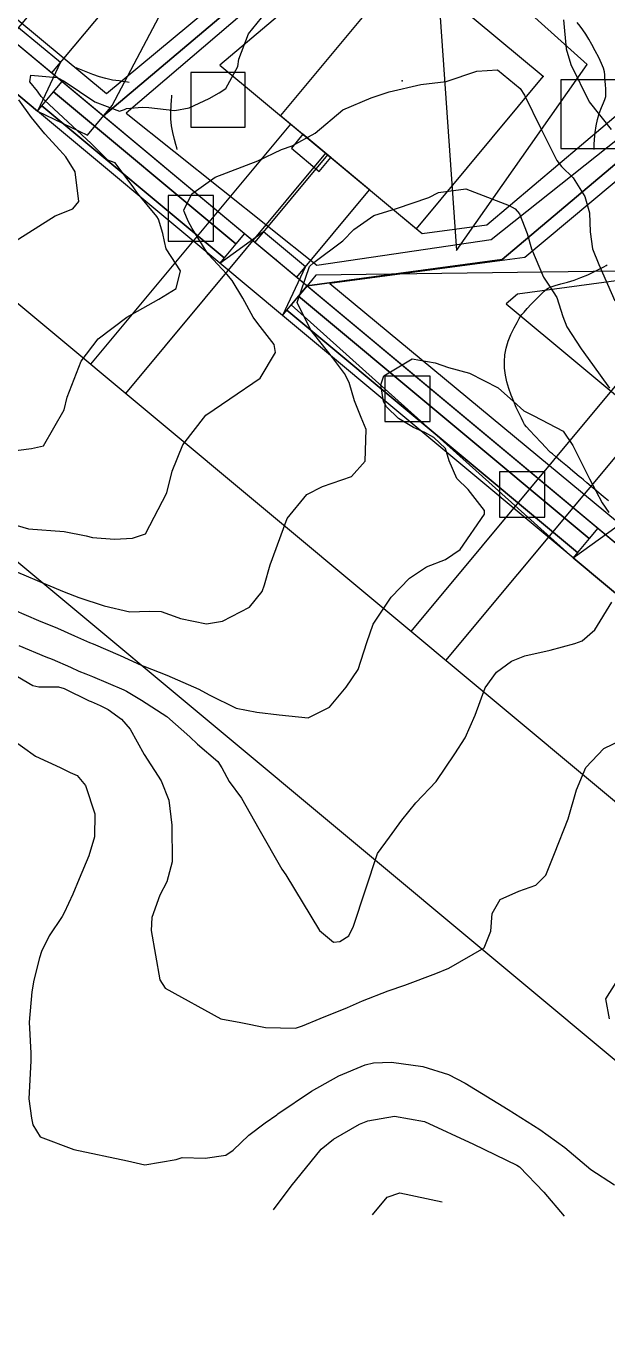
# Model space of a CAD drawing. Header units: feet. Extents: x 1318179 to 1318975, y 422521 to 423299.
# Drawn here: x 1318627.2 to 1318755.1, y 422520.9 to 422806.3 of the extents above; entities that cross this region are included whole.
import ezdxf

# ---------------------------------------------------------------- set-up
doc = ezdxf.new("R2010")
doc.units = ezdxf.units.FT
for name, color, linetype in [('A-BLDG-OTLN', 3, 'CONTINUOUS'), ('C-DRNG-AREA', 150, 'CONTINUOUS'), ('C-LOD', 30, 'CONTINUOUS'), ('C-MISC', 7, 'CONTINUOUS'), ('C-PROP', 6, 'CONTINUOUS'), ('C-PVMT', 8, 'CONTINUOUS'), ('C-SWM', 92, 'CONTINUOUS'), ('C-TOPO-MAJR', 32, 'CONTINUOUS'), ('C-TOPO-SPOT', 7, 'CONTINUOUS'), ('C-UTIL', 4, 'CONTINUOUS'), ('L-PLNT-TREE', 90, 'CONTINUOUS'), ('V-PROP-LINE', 7, 'CONTINUOUS')]:
    doc.layers.add(name, color=color, linetype=linetype)

msp = doc.modelspace()

# ---------------------------------------------------------------- linework, layer by layer
at = {"layer": 'A-BLDG-OTLN'}
msp.add_lwpolyline([(1318683.19, 422786.6), (1318713.12, 422761.65), (1318741.06, 422795.17), (1318711.13, 422820.11), (1318683.19, 422786.6)], close=True, dxfattribs=at)
at = {"layer": 'C-DRNG-AREA'}
for points in [[(1318585.77, 422835.25), (1318644.27, 422786.49), (1318749.05, 422875), (1318700.65, 422932.3), (1318585.77, 422835.25)], [(1318644.27, 422786.49), (1318689.11, 422749.12), (1318732.03, 422754.92), (1318801.16, 422813.32), (1318749.05, 422875), (1318644.27, 422786.49)], [(1318689.11, 422749.12), (1318790.13, 422664.92), (1318819.26, 422727.94), (1318822.79, 422737.04), (1318824.92, 422745.59), (1318825.95, 422754.34), (1318825.88, 422763.15), (1318824.7, 422771.88), (1318822.43, 422780.39), (1318819.11, 422788.55), (1318814.79, 422796.23), (1318808.98, 422804.07), (1318801.16, 422813.32), (1318732.02, 422754.92), (1318689.11, 422749.12)]]:
    msp.add_lwpolyline(points, close=True, dxfattribs=at)
at = {"layer": 'C-LOD'}
for points in [[(1318582.25, 422831.02), (1318615.92, 422799.05), (1318629.74, 422787.53), (1318640.75, 422782.26), (1318646.19, 422788.79), (1318679.94, 422852.75), (1318652.59, 422875.55), (1318587.69, 422837.55), (1318583.21, 422832.17), (1318582.25, 422831.02)], [(1318721.92, 422756.89), (1318750.71, 422797.8), (1318717, 422828.21), (1318721.92, 422756.89)], [(1318685.59, 422744.9), (1318747.63, 422689.28), (1318761.46, 422677.76), (1318786.61, 422660.7), (1318787.57, 422661.85), (1318792.05, 422667.23), (1318800.46, 422730.76), (1318774.3, 422752.56), (1318691.03, 422751.43), (1318689.11, 422749.12), (1318685.59, 422744.9)]]:
    msp.add_lwpolyline(points, close=True, dxfattribs=at)
at = {"layer": 'C-MISC'}
for points in [[(1318280.26, 423032.92), (1318854.33, 422554.49)], [(1318252.26, 422999.33), (1318826.33, 422520.89)]]:
    msp.add_lwpolyline(points, dxfattribs=at)
for points in [[(1318633.27, 422791.76), (1318673.36, 422758.34), (1318670.8, 422755.27), (1318630.7, 422788.68), (1318633.27, 422791.76)], [(1318687.19, 422746.82), (1318751.15, 422693.51), (1318748.59, 422690.44), (1318684.63, 422743.74), (1318687.19, 422746.82)]]:
    msp.add_lwpolyline(points, close=True, dxfattribs=at)
at = {"layer": 'C-PROP'}
for points in [[(1318590.6, 422836.51), (1318644.93, 422791.44), (1318744.18, 422873.88), (1318698.08, 422928), (1318590.6, 422836.51)], [(1318649.24, 422787.07), (1318691.21, 422753.66), (1318729.58, 422759.28), (1318796.27, 422812.3), (1318746.87, 422870.5), (1318649.24, 422787.07)], [(1318669.9, 422797.67), (1318714.38, 422760.6), (1318728.65, 422762.53), (1318780.72, 422806.52), (1318738.93, 422855.99), (1318669.9, 422797.67)], [(1318721.92, 422756.89), (1318750.71, 422797.8), (1318717, 422828.21), (1318721.92, 422756.89)], [(1318694.08, 422749.64), (1318790.34, 422669.92), (1318816.17, 422731.87), (1318818.88, 422740.16), (1318820.39, 422747.71), (1318821.03, 422755.22), (1318820.9, 422762.66), (1318820.04, 422770.08), (1318818.37, 422777.48), (1318815.81, 422784.8), (1318812.31, 422791.89), (1318807.37, 422799.33), (1318800.49, 422808.37), (1318737.01, 422755.33), (1318694.08, 422749.64)], [(1318732.89, 422745.18), (1318794.63, 422693.72), (1318811.89, 422731.07), (1318815.15, 422739.46), (1318817.03, 422747.03), (1318817.95, 422754.78), (1318817.92, 422758.46), (1318735.41, 422747.31), (1318732.89, 422745.18)]]:
    msp.add_lwpolyline(points, close=True, dxfattribs=at)
at = {"layer": 'C-PVMT'}
for points in [[(1318623.66, 422803.66), (1318632.88, 422795.98), (1318649.53, 422815.95), (1318640.31, 422823.64), (1318623.66, 422803.66)], [(1318629.74, 422787.53), (1318615.92, 422799.05), (1318625.58, 422805.97), (1318634.8, 422798.29), (1318629.74, 422787.53)], [(1318635.19, 422794.06), (1318675.28, 422760.64), (1318673.36, 422758.34), (1318633.27, 422791.76), (1318635.19, 422794.06)], [(1318630.7, 422788.68), (1318670.8, 422755.27), (1318669.84, 422754.11), (1318629.74, 422787.53), (1318630.7, 422788.68)], [(1318685.61, 422779.37), (1318691.75, 422774.25), (1318694.31, 422777.32), (1318688.17, 422782.45), (1318685.61, 422779.37)], [(1318677.59, 422758.72), (1318686.8, 422751.04), (1318702.81, 422770.24), (1318693.59, 422777.93), (1318677.59, 422758.72)], [(1318683.67, 422742.59), (1318669.84, 422754.11), (1318679.51, 422761.03), (1318688.73, 422753.34), (1318683.67, 422742.59)], [(1318689.11, 422749.12), (1318753.07, 422695.81), (1318751.15, 422693.51), (1318687.19, 422746.82), (1318689.11, 422749.12)], [(1318684.63, 422743.74), (1318748.59, 422690.44), (1318747.63, 422689.28), (1318683.67, 422742.59), (1318684.63, 422743.74)], [(1318761.46, 422677.76), (1318747.63, 422689.28), (1318757.3, 422696.2), (1318766.51, 422688.51), (1318761.46, 422677.76)]]:
    msp.add_lwpolyline(points, close=True, dxfattribs=at)
at = {"layer": 'C-SWM'}
msp.add_lwpolyline([(1318744.93, 422779.32), (1318760.03, 422779.32), (1318760.03, 422794.42), (1318744.93, 422794.42), (1318744.93, 422779.32)], close=True, dxfattribs=at)
at = {"layer": 'C-TOPO-MAJR'}
for points in [[(1318622.72, 422712.55), (1318628.39, 422713.32), (1318631.05, 422713.87), (1318635.62, 422721.79), (1318636.27, 422724.6), (1318639.34, 422732.57), (1318643.12, 422737.44), (1318649.38, 422742.19), (1318656.43, 422746.18), (1318660.28, 422748.49), (1318661.19, 422752.39), (1318659.14, 422755.54), (1318658.09, 422757.25), (1318657.68, 422758.83), (1318657.32, 422760.66), (1318656.34, 422763.77), (1318655.99, 422764.37), (1318651.73, 422769.53), (1318650.96, 422770.67), (1318646.81, 422776.14), (1318645.81, 422776.56), (1318645.24, 422776.73), (1318642.04, 422779.9), (1318641.55, 422780.41), (1318631.27, 422789.98), (1318630.56, 422790.8), (1318629.88, 422791.73), (1318629.7, 422791.94), (1318628.03, 422794.01), (1318628.29, 422795.48), (1318634.09, 422794.98), (1318635.63, 422794.17), (1318642.39, 422789.57), (1318647.75, 422787.51), (1318648.9, 422787.92), (1318649.3, 422788.1), (1318652.74, 422788.44), (1318654.25, 422788.33), (1318659.99, 422787.72), (1318663.12, 422788.26), (1318667.53, 422790.31), (1318669.75, 422791.56), (1318671.17, 422792.54), (1318673.81, 422797.38), (1318674.04, 422799), (1318676.16, 422804.57), (1318680.95, 422810.43)], [(1318745.49, 422807.67), (1318746.13, 422801.24), (1318747.1, 422797.78), (1318751.13, 422789.62), (1318756, 422783.51)], [(1318752.22, 422779.09), (1318752.24, 422779.47), (1318752.29, 422780.22), (1318752.36, 422781.34), (1318752.46, 422782.84), (1318752.66, 422784.29), (1318752.97, 422785.68), (1318753.38, 422787.03), (1318753.9, 422788.33), (1318754.3, 422789.35), (1318754.58, 422790.1), (1318754.75, 422790.58), (1318754.79, 422790.78), (1318754.82, 422791.15), (1318754.82, 422791.7), (1318754.79, 422792.43), (1318754.75, 422793.32), (1318754.7, 422794.15), (1318754.64, 422794.9), (1318754.59, 422795.57), (1318754.54, 422796.17), (1318754.3, 422797), (1318753.88, 422798.05), (1318753.28, 422799.32), (1318752.5, 422800.82), (1318751.76, 422802.18), (1318751.06, 422803.4), (1318750.4, 422804.49), (1318749.79, 422805.43), (1318749.17, 422806.28), (1318748.55, 422807.03)], [(1318622.79, 422697.14), (1318627.77, 422695.65), (1318635.6, 422695.07), (1318640.43, 422694.09), (1318641.85, 422693.7), (1318646.71, 422693.37), (1318650.65, 422693.6), (1318653.52, 422694.56), (1318658.23, 422703.6), (1318659.37, 422708.35), (1318661.69, 422714.11), (1318666.8, 422720.63), (1318672.09, 422724.23), (1318678.76, 422728.76), (1318682.14, 422734.46), (1318681.84, 422736.19), (1318678.22, 422740.85), (1318677.18, 422742.25), (1318674.93, 422746.39), (1318672.58, 422750.3), (1318671.38, 422751.68), (1318667.34, 422755.99), (1318666.98, 422756.5), (1318663.8, 422761.75), (1318662.9, 422763.37), (1318662, 422765.47), (1318661.96, 422765.74), (1318663.67, 422769.32), (1318668.81, 422773.03), (1318678.21, 422776.63), (1318683.41, 422779.09), (1318685.8, 422779.92), (1318690.88, 422782.7), (1318696.97, 422787.83), (1318703.17, 422790.48), (1318707.13, 422791.83), (1318714.13, 422793.4), (1318719.67, 422794.08), (1318726.41, 422796.31), (1318730.98, 422796.61), (1318735.98, 422792.5), (1318736.9, 422791.09), (1318740.52, 422783.75), (1318744.02, 422776.66), (1318745.05, 422775.39), (1318747.63, 422772.87), (1318750.2, 422768.78), (1318751.21, 422765.18), (1318751.39, 422760.99), (1318751.87, 422757.22), (1318753.32, 422753.81), (1318756.83, 422745.81)], [(1318649.91, 422793.86), (1318649.55, 422793.91), (1318648.82, 422794.02), (1318647.73, 422794.18), (1318646.27, 422794.39), (1318644.81, 422794.7), (1318643.35, 422795.1), (1318641.89, 422795.59), (1318640.44, 422796.17), (1318639.34, 422796.61), (1318638.61, 422796.9), (1318638.25, 422797.05)], [(1318624.22, 422758.56), (1318633.62, 422764.49), (1318637.5, 422766.02), (1318638.85, 422767.7), (1318638, 422774.23), (1318635.98, 422777.46), (1318634.62, 422778.99), (1318631.36, 422782.53), (1318628.44, 422786.18), (1318625.62, 422790)], [(1318660.47, 422779.09), (1318660.37, 422779.47), (1318660.18, 422780.22), (1318659.89, 422781.34), (1318659.5, 422782.84), (1318659.23, 422784.34), (1318659.09, 422785.84), (1318659.07, 422787.33), (1318659.17, 422788.83), (1318659.25, 422789.96), (1318659.3, 422790.71), (1318659.33, 422791.08)], [(1318625.3, 422686.12), (1318631.58, 422683.44), (1318635.58, 422681.77), (1318638.86, 422680.56), (1318644.42, 422678.68), (1318650.05, 422677.35), (1318654.28, 422677.53), (1318656.92, 422677.45), (1318660.63, 422676.15), (1318661.24, 422675.91), (1318666.93, 422674.73), (1318670.46, 422675.32), (1318676.37, 422678.38), (1318679.15, 422681.88), (1318679.67, 422683.31), (1318680.97, 422687.75), (1318684.7, 422697.95), (1318689.02, 422703.2), (1318692.45, 422704.96), (1318698.85, 422707.17), (1318701.83, 422710.53), (1318702.1, 422717.52), (1318700.97, 422720.14), (1318699.52, 422723.8), (1318698.33, 422727.85), (1318697.33, 422729.81), (1318694.66, 422733.35), (1318690.8, 422738.26), (1318689.89, 422739.39), (1318686.88, 422745.47), (1318689.58, 422753.37), (1318690.56, 422754.25), (1318696.97, 422759.02), (1318699.33, 422761.49), (1318703.78, 422764.58), (1318708.78, 422766.1), (1318715.85, 422768.52), (1318717.97, 422769.62), (1318723.98, 422770.46), (1318733.57, 422766.81), (1318734.87, 422766.06), (1318735.82, 422764.98), (1318737.49, 422760.65), (1318738.44, 422757.24), (1318741.13, 422751.05), (1318742.6, 422748.85), (1318744.03, 422746.51), (1318745.38, 422742.36), (1318746.21, 422740.1), (1318749.41, 422735.27), (1318751.91, 422731.77), (1318755.63, 422726.61)], [(1318755.44, 422701.78), (1318754.7, 422702.4), (1318753.81, 422703.14), (1318752.77, 422704), (1318751.59, 422704.99), (1318750.62, 422705.8), (1318749.88, 422706.42), (1318749.36, 422706.85), (1318749.05, 422707.1), (1318748.46, 422707.6), (1318747.57, 422708.34), (1318746.38, 422709.33), (1318744.9, 422710.56), (1318743.79, 422711.49), (1318743.05, 422712.11), (1318742.67, 422712.42), (1318742.67, 422712.43), (1318742.31, 422712.8), (1318741.61, 422713.54), (1318740.57, 422714.65), (1318739.18, 422716.13), (1318738.11, 422717.28), (1318737.36, 422718.11), (1318736.94, 422718.6), (1318736.85, 422718.77), (1318736.62, 422719.22), (1318736.26, 422719.97), (1318735.76, 422720.99), (1318735.12, 422722.31), (1318734.54, 422723.67), (1318733.99, 422725.07), (1318733.5, 422726.51), (1318733.04, 422727.99), (1318732.73, 422729.48), (1318732.55, 422730.96), (1318732.51, 422732.45), (1318732.61, 422733.93), (1318732.87, 422735.41), (1318733.3, 422736.9), (1318733.9, 422738.38), (1318734.66, 422739.87), (1318735.29, 422741.05), (1318735.78, 422741.94), (1318736.14, 422742.53), (1318736.37, 422742.83), (1318736.82, 422743.34), (1318737.51, 422744.09), (1318738.42, 422745.05), (1318739.56, 422746.24), (1318740.51, 422747.19), (1318741.25, 422747.91), (1318741.79, 422748.38), (1318742.14, 422748.61), (1318742.77, 422748.88), (1318743.68, 422749.18), (1318744.89, 422749.53), (1318746.37, 422749.91), (1318747.86, 422750.37), (1318749.35, 422750.92), (1318750.84, 422751.55), (1318752.32, 422752.27), (1318753.49, 422752.85), (1318754.35, 422753.29), (1318754.89, 422753.58), (1318755.11, 422753.73)], [(1318624.54, 422677.82), (1318629.93, 422675.46), (1318634.17, 422673.76), (1318637.9, 422672.12), (1318641.15, 422670.65), (1318641.96, 422670.31), (1318647.91, 422667.76), (1318652.58, 422665.67), (1318653.14, 422665.45), (1318658.2, 422663.48), (1318665.25, 422660.33), (1318667.53, 422659.14), (1318673.47, 422656.22), (1318677.99, 422655.34), (1318682.91, 422654.69), (1318689.3, 422654.07), (1318694, 422656.39), (1318697.66, 422660.83), (1318700.34, 422664.7), (1318702.24, 422670.66), (1318703.62, 422674.69), (1318707.61, 422680.59), (1318711.59, 422684.8), (1318715.34, 422687.3), (1318719.55, 422688.89), (1318722.78, 422691.12), (1318728.15, 422698.87), (1318728.12, 422699.68), (1318724.54, 422704.29), (1318722.05, 422706.7), (1318720.36, 422710.64), (1318719.5, 422713.3), (1318716.96, 422715.76), (1318714.96, 422716.82), (1318712.47, 422717.97), (1318709.17, 422719.92), (1318706.54, 422722.46), (1318705.91, 422723.68), (1318705.28, 422727.3), (1318705.96, 422729.3), (1318712.17, 422733.03), (1318717.28, 422732.17), (1318720.21, 422731.12), (1318724.8, 422729.86), (1318731.14, 422726.7), (1318734.5, 422723.65), (1318736.76, 422721.63), (1318738.99, 422720.5), (1318745.43, 422717.14), (1318747.58, 422713.98), (1318751.21, 422706.68), (1318754.02, 422701.4), (1318755.51, 422699.23)], [(1318625.61, 422669.97), (1318631.57, 422667.48), (1318632.94, 422666.98), (1318637, 422665.23), (1318638.85, 422664.36), (1318640.36, 422663.73), (1318641.86, 422663.15), (1318648.71, 422660.24), (1318649.29, 422659.93), (1318652.59, 422657.95), (1318658.21, 422654.38), (1318663.28, 422649.87), (1318664.92, 422648.27), (1318669.4, 422644.43), (1318670.31, 422643.08), (1318671.93, 422640.05), (1318674.62, 422636.36), (1318678.44, 422629.66), (1318683.53, 422620.79), (1318684.37, 422619.51), (1318691.78, 422607.3), (1318694.91, 422604.73), (1318696.3, 422604.82), (1318698.27, 422606.12), (1318699.29, 422608.22), (1318704.57, 422624.22), (1318707.22, 422627.83), (1318709.9, 422631.53), (1318713, 422635.34), (1318717.5, 422640.02), (1318721.6, 422646.17), (1318723.84, 422649.63), (1318726.09, 422654.65), (1318728.3, 422660.66), (1318730.78, 422664.11), (1318734.07, 422666.52), (1318736.98, 422667.69), (1318742.59, 422668.93), (1318747.99, 422670.42), (1318749.65, 422671.03), (1318752.37, 422673.39), (1318756.13, 422679.54)], [(1318619.03, 422666.85), (1318628.74, 422661.19), (1318630, 422660.91), (1318634.38, 422660.89), (1318635.62, 422660.52), (1318641.13, 422657.83), (1318641.56, 422657.64), (1318643.51, 422656.8), (1318645.28, 422655.88), (1318648.22, 422653.8), (1318650.11, 422651.53), (1318653.24, 422646.02), (1318656.96, 422640.22), (1318658.64, 422635.96), (1318659.29, 422630.45), (1318659.37, 422622.35), (1318658.21, 422617.99), (1318656.66, 422615.06), (1318654.88, 422610.16), (1318654.75, 422607.24), (1318656.66, 422596.43), (1318657.87, 422594.54), (1318670.11, 422587.84), (1318674.48, 422587.05), (1318679.93, 422585.91), (1318686.49, 422585.8), (1318688.04, 422586.28), (1318691.98, 422587.87), (1318697.99, 422590.34), (1318701.28, 422591.77), (1318706.95, 422594.01), (1318710.55, 422595.21), (1318717.41, 422597.81), (1318720.28, 422598.99), (1318728.01, 422603.45), (1318729.5, 422607.12), (1318729.78, 422611.03), (1318731.58, 422614.08), (1318735.7, 422615.91), (1318739.43, 422617.21), (1318741.64, 422619.41), (1318743.53, 422624.19), (1318746.51, 422631.8), (1318748.36, 422638.18), (1318750.43, 422643.12), (1318754.41, 422647.33), (1318758.22, 422649.12)], [(1318609.69, 422659.45), (1318614.94, 422655.87), (1318629.31, 422645.64), (1318634.72, 422643.11), (1318636.96, 422642.06)], [(1318636.96, 422642.06), (1318638.5, 422641.34), (1318640.29, 422639.14), (1318642.33, 422632.95), (1318642.27, 422627.89), (1318641, 422623.72), (1318638.94, 422618.62), (1318637.48, 422615.23), (1318635.64, 422611.13), (1318635.18, 422610.34), (1318632.27, 422606.09), (1318630.6, 422602.66), (1318630.16, 422601.28), (1318628.93, 422596.34), (1318628.47, 422593.78), (1318627.91, 422587.07), (1318628.28, 422580.3), (1318628.28, 422578.62), (1318627.81, 422570.22), (1318628.39, 422565.95), (1318628.73, 422564.5), (1318630.34, 422561.89), (1318637.76, 422559.07), (1318649.54, 422556.58), (1318653.38, 422555.71), (1318660.25, 422556.9), (1318661.58, 422557.3), (1318666.61, 422557.16), (1318671.16, 422557.81), (1318672.82, 422558.92), (1318676.22, 422562.2), (1318679.86, 422564.92), (1318682.38, 422566.74), (1318682.66, 422566.96), (1318690.05, 422571.92), (1318696.09, 422575.27), (1318701.87, 422577.71), (1318703.72, 422578.18), (1318707.66, 422578.32), (1318714.52, 422577.37), (1318720.19, 422575.57), (1318723.89, 422573.7), (1318733.33, 422567.89), (1318740.32, 422563.46), (1318745.8, 422559.55), (1318751.55, 422554.7), (1318756.71, 422551.29)], [(1318755.63, 422587.81), (1318754.81, 422592.23), (1318758.46, 422598.05)], [(1318681.68, 422545.77), (1318685.55, 422551), (1318692.19, 422559.13), (1318694.85, 422561.34), (1318700.61, 422564.66), (1318702.42, 422565.42), (1318708.29, 422566.41), (1318714.94, 422565.25), (1318725.7, 422560.22), (1318735.26, 422555.62), (1318735.8, 422555.27), (1318741.2, 422549.7), (1318745.68, 422544.4)], [(1318703.48, 422544.7), (1318706.71, 422548.58), (1318709.48, 422549.54), (1318718.8, 422547.55)]]:
    msp.add_lwpolyline(points, dxfattribs=at)
at = {"layer": 'C-TOPO-SPOT'}
for p in [(1318628.27, 422799.82), (1318741.06, 422795.17), (1318709.98, 422794.22), (1318683.19, 422786.6), (1318698.2, 422774.09), (1318713.12, 422761.65), (1318682.2, 422754.88)]:
    msp.add_point(p, dxfattribs=at)
at = {"layer": 'C-UTIL'}
for points in [[(1318641.47, 422731.84), (1318685.5, 422784.67)], [(1318649.15, 422725.44), (1318693.18, 422778.27)], [(1318711.95, 422673.07), (1318759.07, 422729.6)], [(1318719.63, 422666.67), (1318766.75, 422723.2)]]:
    msp.add_lwpolyline(points, dxfattribs=at)
at = {"layer": 'L-PLNT-TREE'}
for points in [[(1318663.46, 422784.03), (1318675.46, 422784.03), (1318675.46, 422796.03), (1318663.46, 422796.03), (1318663.46, 422784.03)], [(1318658.49, 422758.96), (1318668.49, 422758.96), (1318668.49, 422768.96), (1318658.49, 422768.96), (1318658.49, 422758.96)], [(1318706.16, 422719.23), (1318716.16, 422719.23), (1318716.16, 422729.23), (1318706.16, 422729.23), (1318706.16, 422719.23)], [(1318731.42, 422698.18), (1318741.42, 422698.18), (1318741.42, 422708.18), (1318731.42, 422708.18), (1318731.42, 422698.18)]]:
    msp.add_lwpolyline(points, close=True, dxfattribs=at)
at = {"layer": 'V-PROP-LINE'}
for points in [[(1318205.86, 423151.87), (1318906.18, 422568.21), (1318846.87, 423199.56), (1318846.82, 423200.09), (1318730.64, 423223.81), (1318629.46, 423273.42), (1318205.86, 423151.87)], [(1318585.77, 422835.25), (1318644.27, 422786.49), (1318749.05, 422875), (1318700.65, 422932.3), (1318585.77, 422835.25)], [(1318644.27, 422786.49), (1318689.11, 422749.12), (1318732.03, 422754.92), (1318801.16, 422813.32), (1318749.05, 422875), (1318644.27, 422786.49)], [(1318689.11, 422749.12), (1318790.13, 422664.92), (1318819.26, 422727.94), (1318822.79, 422737.04), (1318824.92, 422745.59), (1318825.95, 422754.34), (1318825.88, 422763.15), (1318824.7, 422771.88), (1318822.43, 422780.39), (1318819.11, 422788.55), (1318814.79, 422796.23), (1318808.98, 422804.07), (1318801.16, 422813.32), (1318732.02, 422754.92), (1318689.11, 422749.12)]]:
    msp.add_lwpolyline(points, close=True, dxfattribs=at)

doc.saveas('drawing.dxf')
